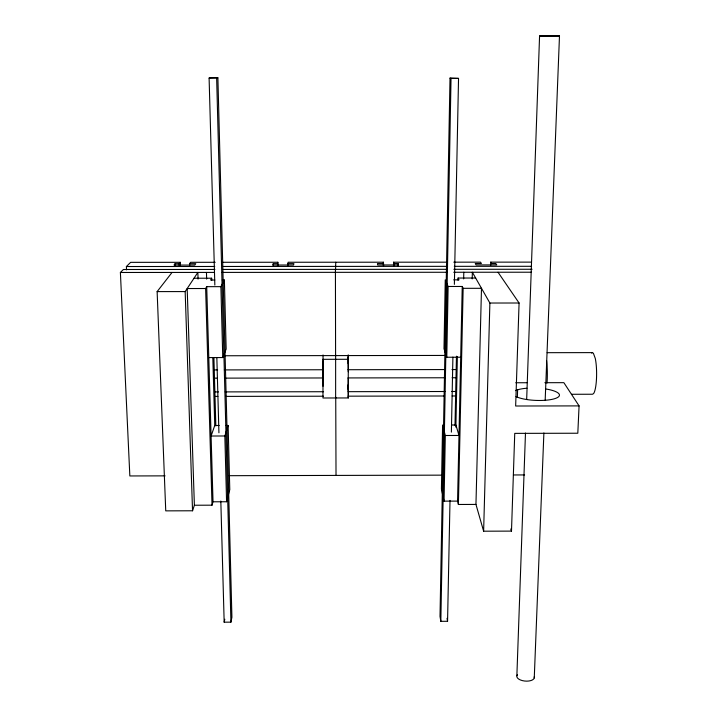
<?xml version="1.0" encoding="UTF-8"?>
<svg xmlns="http://www.w3.org/2000/svg" width="717" height="717" viewBox="0 0 717 717"><rect width="100%" height="100%" fill="white"/><g stroke="black" fill="none" stroke-linecap="round" stroke-linejoin="round"><path stroke-width="1.08" d="M348.202 363.671L348.22 357.263L348.274 371.747M348.283 384.195L348.265 390.317M383.362 265.541L383.38 262.207L288.082 262.252L287.741 265.828M383.613 265.774L383.38 262.207M393.579 265.541L393.606 262.198L447.103 262.171M393.902 265.774L393.606 262.198M398.016 265.765L398.034 263.569L393.92 263.569M323 360.588L323.017 386.275M454.372 284.362L458.539 78.386L450.016 78.099L440.014 616.405L440.83 621.316L447.56 621.289L450.007 500.403M440.83 621.316L451.029 78.377L450.016 78.099M444.056 501.138L445.302 435.497L442.595 425.02L441.421 489.048L444.056 501.138L457.563 501.102L458.396 504.472L475.954 504.427L483.625 531.198L511.49 531.109L514.743 433.373L577.812 433.229L579.076 405.894L563.867 382.672L544.848 382.699M446.781 357.245L448.125 286.486L445.257 279.863L443.993 348.758L446.781 357.245L460.699 357.227M451.387 432.118L452.902 357.12M455.008 425.423L456.46 356.206M458.046 280.284L458.091 278.044L475.649 278.035M455.869 427.198L457.365 356.474M457.563 501.102L462.241 286.468L448.125 286.486M458.396 504.472L463.146 288.324L462.241 286.468M463.657 278.913L463.8 272.254M472.198 278.904L472.36 272.254L489.881 303.031L483.625 531.198M475.954 504.427L481.492 288.306L463.146 288.324M490.652 265.487L490.742 262.144L531.306 262.126M335.637 354.933L335.637 397.971M498.019 272.236L519.081 303.004L515.648 406.01L579.076 405.894M517.351 397.451L517.611 389.806M516.867 675.773L525.48 433.05M526.672 399.494L539.569 35.967L559.484 35.949L545.162 400.543M534.264 677.915L543.889 432.978M335.422 269.377L335.592 355.596M335.753 262.234L335.574 269.771M322.722 359.325L348.265 359.289L348.229 354.915L348.301 397.944L322.964 397.998L323.044 354.951M220.818 501.022L224.17 622.177L230.928 622.15L231.914 617.229L217.887 77.812L210.413 77.803L209.104 78.072L214.84 285.088M224.17 622.177L224.797 619.219M172.044 272.442L157.131 291.604L165.744 510.863L192.541 510.782L194.388 505.234L212.026 505.18L213.021 501.792L226.581 501.757L229.781 489.621L228.131 425.468L225.9 425.477M226.581 501.757L224.842 435.981L228.131 425.468M277.434 265.837L277.837 262.261L223.014 262.288M277.398 263.641L273.276 263.641L272.801 265.03L293.567 265.021L293.898 263.632L287.714 263.632M212.824 357.935L214.75 425.504L211.094 436.017L224.842 435.981M208.79 357.586L222.763 357.568L226.16 349.062L224.385 280.015L222.261 280.015M222.763 357.568L220.89 286.657L224.385 280.015M212.026 505.18L205.627 288.521L206.711 286.666L220.89 286.657M194.011 278.232L211.658 278.214L210.601 280.024L214.84 280.024M192.541 510.782L185.165 291.586L197.856 272.424L198.062 279.092M189.638 265.89L189.566 263.686L190.57 262.305L215.181 262.297M179.313 265.89L179.232 263.695L180.308 262.314L130.628 262.341L126.398 266.527L126.542 269.879M179.232 263.695L175.1 263.695L173.989 265.093L194.791 265.075L195.768 263.686L189.566 263.686M165.08 475.864L129.84 475.954L120.393 272.478L123.387 269.502L214.903 269.449M591.668 353.105L592.296 352.621L593.371 353.221L595.289 358.464A20.811 4.15 89.8 0 1 596.49 378.764A20.811 4.15 89.8 0 1 593.559 393.597L592.484 394.242L571.566 394.278M559.484 35.949L539.569 35.967M209.104 78.072L217.887 77.812M547.17 352.683L592.296 352.621M224.457 355.757L445.194 355.435M214.293 369.927L217.636 369.918M224.322 369.909L323.466 369.757M348.023 369.721L445.284 369.569M451.988 369.551L456.46 369.551M214.186 378.146L217.529 378.146M225.335 378.128L323.466 377.967M348.032 377.931L445.382 377.769M452.095 377.76L456.577 377.751M515.756 382.753L526.941 382.735M215.154 391.912L218.506 391.912M225.21 391.894L323.564 391.724M348.112 391.679L445.051 391.509M451.728 391.491L456.191 391.491M214.535 396.411L217.869 396.411M225.658 396.393L323.501 396.214M348.041 396.169L444.289 395.999M452.122 395.981L455.483 395.972M214.75 425.504L219.205 425.495M451.477 425.002L455.913 424.993L458.997 435.47L445.302 435.497M229.117 475.694L441.555 475.147M513.417 474.959L524.602 474.932M453.789 262.162L480.533 262.153L481.412 263.524L475.246 263.533L476.088 264.923L496.764 264.905L495.788 263.515L491.683 263.524L490.742 262.144M383.631 263.578L377.456 263.578L377.662 264.976L398.374 264.967L398.034 263.569M126.398 266.527L214.759 266.482M222.593 266.473L447.569 266.348M454.291 266.339L531.575 266.303M222.709 269.449L447.157 269.314M453.861 269.305L532.077 269.26M120.393 272.478L214.302 272.415M222.145 272.406L447.041 272.272M453.744 272.263L531.467 272.218M453.7 279.854L458.979 279.845L458.091 278.044M205.627 288.521L187.182 288.539L194.388 505.234M157.131 291.604L185.165 291.586M489.881 303.031L519.081 303.004M451.029 78.377L458.539 78.386M510.755 528.994L511.49 531.109M447.041 618.341L447.56 621.289M175.1 263.695L175.181 265.89M180.308 262.314L180.424 265.657M206.46 272.424L206.648 279.092M206.711 286.666L213.021 501.792M216.848 357.819L218.927 432.79M211.658 278.214L211.721 280.455M213.908 357.666L215.835 425.925M216.651 78.081L230.928 622.15M273.276 263.641L273.311 265.837M277.837 262.261L277.891 265.604M348.211 385.755L348.301 397.944M348.256 389.107L348.22 377.922M335.735 397.308L336.022 475.416M534.228 676.803A8.792 4.23 4.8 0 1 524.503 681.016A8.792 4.23 4.8 0 1 517.45 674.742M545.574 388.946A23.302 6.175 2.3 0 1 553.524 399.019A23.302 6.175 2.3 0 1 516.043 396.582M515.469 390.631A23.302 6.175 2.3 0 1 526.95 388.22M546.578 360.579A20.82 3.334 89.8 0 1 547.008 383.021"/></g></svg>
